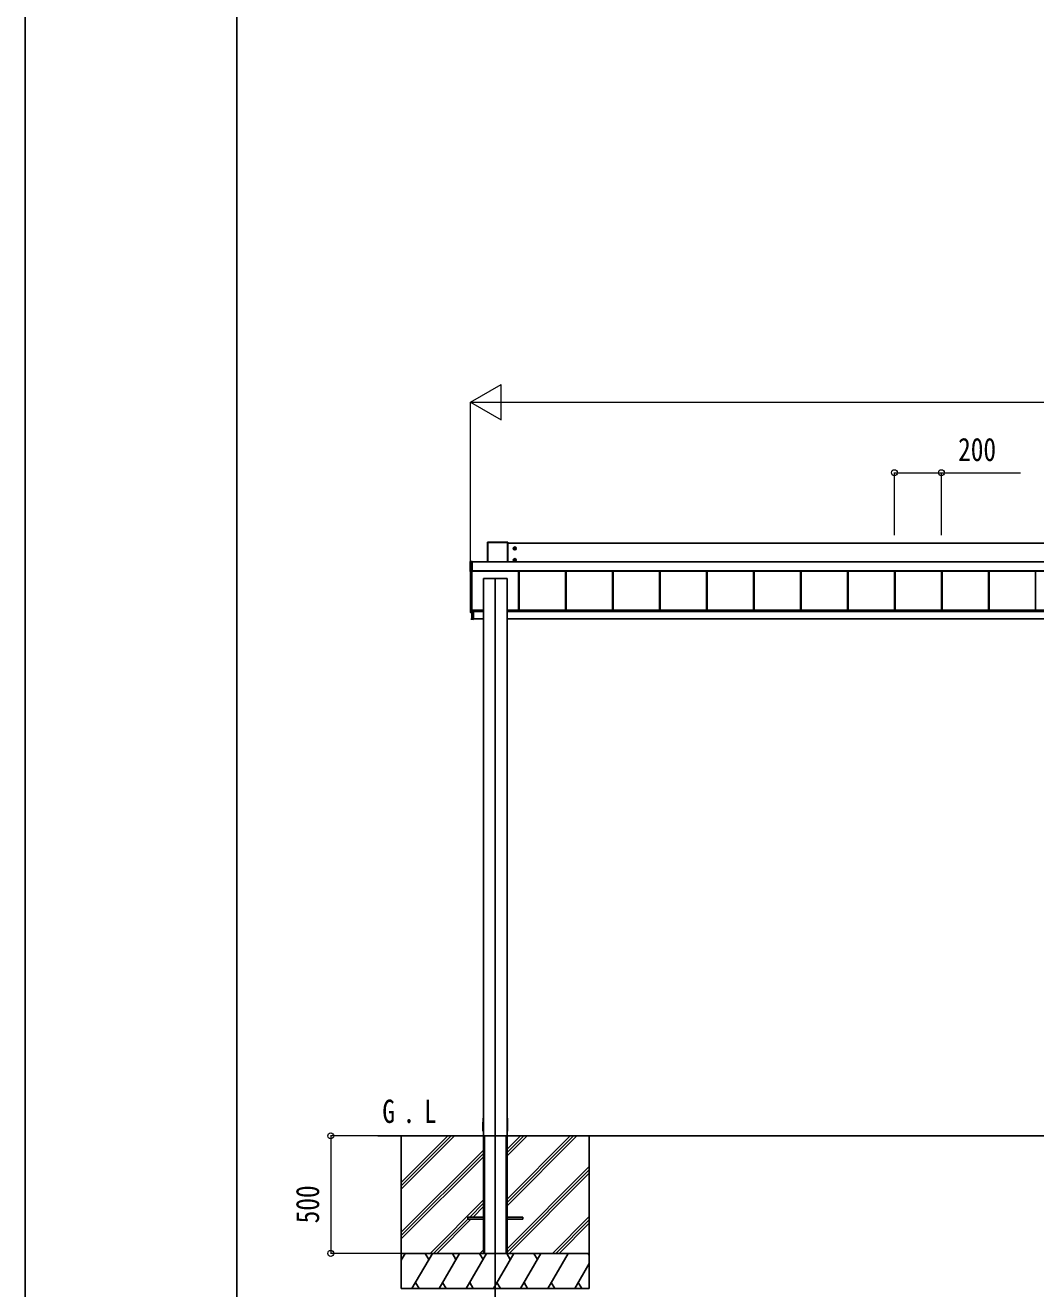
# Model space of a CAD drawing. Units: millimetres, scale not verified. Extents: x -12615 to 12615, y -8910 to 8910.
# Drawn here: x -12615 to -8315, y -5376 to 0 of the extents above; entities that cross this region are included whole.
import ezdxf
from ezdxf.enums import TextEntityAlignment as Align

# ---------------------------------------------------------------- set-up
doc = ezdxf.new("R2010")
doc.units = ezdxf.units.MM
doc.header["$LTSCALE"] = 30
for name, color, linetype in [('0-2_USER1', 3, 'Continuous'), ('0-3_YKK_11', 7, 'Continuous'), ('0-4_YKK_11E', 7, 'Continuous'), ('0-5_YKK_12', 2, 'Continuous'), ('0-6_YKK_A1', 4, 'Continuous'), ('0-8_YKK_ZWAK', 7, 'Continuous')]:
    doc.layers.add(name, color=color, linetype=linetype)
doc.layers.add('0-7_YKK_D', color=6, linetype='Continuous', lineweight=18)
doc.styles.add('ＭＳ ゴシック', font='')
doc.styles.get('ＭＳ ゴシック').set_extended_font_data('MS Gothic')

msp = doc.modelspace()

# ---------------------------------------------------------------- linework, layer by layer
at = {"layer": '0-3_YKK_11'}
for p, q in [((-10647.94, -2282.31), (-10647.94, -2200.15)), ((-10562.44, -2199.65), (-10647.44, -2199.65)), ((-10561.94, -2200.15), (-10561.94, -2282.31)), ((-10561.94, -2203.87), (-5467.94, -2203.87)), ((-10524.69, -2225.61), (-10539.19, -2225.61)), ((-10531.94, -2218.36), (-10531.94, -2232.86)), ((-10531.18, -2223.33), (-10531.18, -2222.61)), ((-10721.44, -2323.51), (-10721.44, -2281.53)), ((-10715.24, -2281.03), (-10720.94, -2281.03)), ((-10713.44, -2281.08), (-10714.64, -2281.08)), ((-10714.64, -2281.08), (-10714.64, -2281.08)), ((-10713.44, -2281.08), (-10713.44, -2281.08)), ((-10713.44, -2282.31), (-5316.44, -2282.31)), ((-10524.69, -2275.58), (-10539.19, -2275.58)), ((-10531.94, -2268.33), (-10531.94, -2282.83)), ((-10531.18, -2273.3), (-10531.18, -2272.58)), ((-10720.94, -2324.01), (-10715.24, -2324.01)), ((-10714.64, -2323.83), (-10713.44, -2323.83)), ((-10714.64, -2323.83), (-10714.64, -2323.83)), ((-10713.44, -2322.42), (-5316.44, -2322.42)), ((-10713.44, -2323.83), (-10713.44, -2323.83)), ((-10664.94, -2354.01), (-10664.94, -2354.3)), ((-10662.74, -2354), (-10664.64, -2354)), ((-10662.44, -2354.3), (-10662.44, -2354.01)), ((-10662.44, -2354.21), (-10661.44, -2354.21)), ((-10660.94, -2354.3), (-10660.94, -2354.23)), ((-10568.94, -2354.3), (-10568.94, -2354.23)), ((-10568.44, -2354.21), (-10567.44, -2354.21)), ((-10567.44, -2354.3), (-10567.44, -2354.01)), ((-10567.14, -2354), (-10565.24, -2354)), ((-10564.94, -2354.01), (-10564.94, -2354.3)), ((-10516.44, -2488.65), (-10516.44, -2322.42)), ((-10516.04, -2487.7), (-10516.04, -2322.42)), ((-10513.44, -2488.65), (-10513.44, -2322.42)), ((-10316.44, -2488.65), (-10316.44, -2322.42)), ((-10313.84, -2488.65), (-10313.84, -2322.42)), ((-10313.44, -2488.65), (-10313.44, -2322.42)), ((-10116.44, -2488.65), (-10116.44, -2322.42)), ((-10113.84, -2488.65), (-10113.84, -2322.42)), ((-10113.44, -2488.65), (-10113.44, -2322.42)), ((-9916.44, -2488.65), (-9916.44, -2322.42)), ((-9913.84, -2488.65), (-9913.84, -2322.42)), ((-9913.44, -2488.65), (-9913.44, -2322.42)), ((-9716.44, -2488.65), (-9716.44, -2322.42)), ((-9713.84, -2488.65), (-9713.84, -2322.42)), ((-9713.44, -2488.65), (-9713.44, -2322.42)), ((-9516.44, -2488.65), (-9516.44, -2322.42)), ((-9513.84, -2488.65), (-9513.84, -2322.42)), ((-9513.44, -2488.65), (-9513.44, -2322.42)), ((-9316.44, -2488.65), (-9316.44, -2322.42)), ((-9313.84, -2488.65), (-9313.84, -2322.42)), ((-9313.44, -2488.65), (-9313.44, -2322.42)), ((-9116.44, -2488.65), (-9116.44, -2322.42)), ((-9113.84, -2488.65), (-9113.84, -2322.42)), ((-9113.44, -2488.65), (-9113.44, -2322.42)), ((-8916.44, -2488.65), (-8916.44, -2322.42)), ((-8913.84, -2488.65), (-8913.84, -2322.42)), ((-8913.44, -2488.65), (-8913.44, -2322.42)), ((-8716.44, -2488.65), (-8716.44, -2322.42)), ((-8713.84, -2488.65), (-8713.84, -2322.42)), ((-8713.44, -2488.65), (-8713.44, -2322.42)), ((-8516.44, -2488.65), (-8516.44, -2322.42)), ((-8513.84, -2488.65), (-8513.84, -2322.42)), ((-8513.44, -2488.65), (-8513.44, -2322.42)), ((-8316.44, -2488.65), (-8316.44, -2322.42)), ((-10720.94, -2497.47), (-10720.47, -2497.96)), ((-10720.47, -2498.21), (-10720.47, -2498.21)), ((-10714.44, -2526.88), (-10714.44, -2493.79)), ((-10714.13, -2493.49), (-10714.13, -2493.49)), ((-10713.94, -2490.71), (-10713.94, -2493.29)), ((-10713.94, -2493.31), (-10713.94, -2493.29)), ((-10707.94, -2493.52), (-10664.94, -2493.52)), ((-10564.94, -2488.65), (-5464.94, -2488.65)), ((-10564.94, -2493.52), (-5464.94, -2493.52)), ((-10565.24, -4725), (-10664.64, -4725)), ((-10662.44, -5225), (-10662.44, -4725)), ((-10660.94, -5225), (-10660.94, -4725)), ((-10568.94, -5225), (-10568.94, -4725)), ((-10567.44, -5225), (-10567.44, -4725))]:
    msp.add_line(p, q, dxfattribs=at)
for points in [[(-10536.94, -2222.72), (-10536.94, -2228.5), (-10531.94, -2231.38), (-10526.94, -2228.5), (-10526.94, -2222.72), (-10531.94, -2219.84)], [(-10536.94, -2272.69), (-10536.94, -2278.47), (-10531.94, -2281.35), (-10526.94, -2278.47), (-10526.94, -2272.69), (-10531.94, -2269.81)]]:
    msp.add_lwpolyline(points, close=True, dxfattribs=at)
for points in [[(-10534.22, -2224.85), (-10534.94, -2224.85), (-10534.94, -2226.37), (-10534.22, -2226.37)], [(-10531.18, -2222.61), (-10532.7, -2222.61), (-10532.7, -2223.33)], [(-10532.7, -2227.89), (-10532.7, -2228.61), (-10531.18, -2228.61), (-10531.18, -2227.89)], [(-10529.66, -2226.37), (-10528.94, -2226.37), (-10528.94, -2224.85), (-10529.66, -2224.85)], [(-10713.44, -2323.83), (-10713.44, -2323.28), (-10713.44, -2322.77), (-10713.44, -2281.71), (-10713.44, -2281.23), (-10713.44, -2281.08)], [(-10534.22, -2274.82), (-10534.94, -2274.82), (-10534.94, -2276.34), (-10534.22, -2276.34)], [(-10531.18, -2272.58), (-10532.7, -2272.58), (-10532.7, -2273.3)], [(-10532.7, -2277.86), (-10532.7, -2278.58), (-10531.18, -2278.58), (-10531.18, -2277.86)], [(-10529.66, -2276.34), (-10528.94, -2276.34), (-10528.94, -2274.82), (-10529.66, -2274.82)], [(-10714.94, -2323.84), (-10714.94, -2496.98), (-10719.44, -2496.98), (-10719.94, -2496.48)], [(-10714.44, -2497.33), (-10719.94, -2497), (-10719.94, -2496.43), (-10719.94, -2324.01)], [(-10564.94, -5225), (-10564.94, -4721), (-10564.94, -2354.3), (-10565.24, -2354.3), (-10664.64, -2354.3), (-10664.94, -2354.3), (-10664.94, -4721), (-10664.94, -5225)], [(-10719.94, -2455.88), (-10720.94, -2455.94), (-10720.94, -2497.47), (-10720.94, -2498.18), (-10714.44, -2498.59)], [(-10720.47, -2497.96), (-10714.76, -2498.31), (-10714.44, -2498.01)], [(-10719.05, -2526.88), (-10707.94, -2527.56), (-10707.94, -2527.26), (-10707.94, -2493.78), (-10707.94, -2493.48)], [(-10714.94, -2487.96), (-10714.64, -2488.26), (-10711.44, -2488.26), (-10711.44, -2488.65)], [(-10714.44, -2488.26), (-10714.44, -2490.21), (-10714.44, -2493.79), (-10714.14, -2493.49)], [(-10714.14, -2493.49), (-10714.14, -2493.49), (-10714.14, -2493.49)], [(-10714.14, -2493.49), (-10714.13, -2493.49), (-10714.12, -2493.49)], [(-10714.13, -2493.49), (-10714.12, -2493.49), (-10707.94, -2493.48), (-10707.94, -2493.28), (-10707.94, -2488.99), (-10712.94, -2489), (-10712.94, -2488.26)], [(-10711.94, -2488.99), (-10711.94, -2488.94), (-10711.94, -2488.65), (-10664.94, -2488.65)], [(-10707.94, -2525), (-10665.79, -2525), (-10665.31, -2525), (-10664.94, -2525)], [(-10665.81, -2525), (-10665.96, -2527.5), (-10665.44, -2527.5), (-10664.94, -2527.5)], [(-10564.94, -2525), (-10564.57, -2525), (-10564.09, -2525), (-5465.79, -2525), (-5465.31, -2525), (-5464.94, -2525)], [(-10564.94, -2527.5), (-10564.44, -2527.5), (-10563.92, -2527.5), (-10564.07, -2525)], [(-10664.94, -4650.5), (-10666.67, -4650.5), (-10667.17, -4650.5), (-10667.44, -4681.7), (-10667.24, -4705), (-10666.74, -4705), (-10664.94, -4705)], [(-10564.94, -4705), (-10563.14, -4705), (-10562.64, -4705), (-10562.44, -4681.7), (-10562.71, -4650.5), (-10563.21, -4650.5), (-10564.94, -4650.5)]]:
    msp.add_lwpolyline(points, dxfattribs=at)
for centre, radius in [((-10531.94, -2225.61), 6.25), ((-10531.94, -2225.61), 5), ((-10531.94, -2275.58), 6.25), ((-10531.94, -2275.58), 5)]:
    msp.add_circle(centre, radius, dxfattribs=at)
for centre, radius, start, end in [((-10531.94, -2225.61), 5.58, 153.74848, 206.25152), ((-10531.94, -2225.61), 5.58, 93.74848, 146.25152), ((-10531.94, -2225.61), 5.58, 213.74848, 266.25152), ((-10534.22, -2223.33), 1.52, 270, 0), ((-10534.22, -2227.89), 1.52, 0, 90), ((-10531.94, -2225.61), 5.58, 33.74848, 86.25152), ((-10531.94, -2225.61), 5.58, 273.74848, 326.25152), ((-10529.66, -2223.33), 1.52, 180, 270), ((-10529.66, -2227.89), 1.52, 90, 180), ((-10531.94, -2225.61), 5.58, 333.74848, 26.25152), ((-10715.06, -2279.33), 1.74, 265.66516, 269.50049), ((-10531.94, -2275.58), 5.58, 153.74848, 206.25152), ((-10531.94, -2275.58), 5.58, 93.74848, 146.25152), ((-10531.94, -2275.58), 5.58, 213.74848, 266.25152), ((-10534.22, -2273.3), 1.52, 270, 0), ((-10534.22, -2277.86), 1.52, 0, 90), ((-10531.94, -2275.58), 5.58, 33.74848, 86.25152), ((-10531.94, -2275.58), 5.58, 273.74848, 326.25152), ((-10529.66, -2273.3), 1.52, 180, 270), ((-10529.66, -2277.86), 1.52, 90, 180), ((-10531.94, -2275.58), 5.58, 333.74848, 26.25152), ((-10714.73, -2326.54), 2.71, 88.10375, 98.40666)]:
    msp.add_arc(centre, radius, start, end, dxfattribs=at)
for centre, major_axis, ratio, start_param, end_param in [((-10647.44, -2200.15), (0.382, -0.325), 0.996231, 2.2770247, 3.8440941), ((-10562.44, -2200.15), (0.382, 0.325), 0.996231, 5.5806839, 7.1477533), ((-10720.94, -2281.53), (0.382, -0.325), 0.996231, 2.2770247, 3.8440941), ((-10714.64, -2281.07), (0.6, 0), 0.026226, 3.8726279, 4.712389), ((-10720.94, -2323.51), (0.382, 0.325), 0.996231, 2.4390913, 4.0061606), ((-10715.24, -2323.71), (0, 0.3), 0.998743, 3.1415927, 4.2299164), ((-10664.64, -2354.01), (0.3, 0), 0.034921, 1.5707963, 3.1415927), ((-10662.74, -2354.01), (0.3, 0), 0.034921, 6.2831853, 7.8539816), ((-10661.44, -2354.23), (0.5, 0), 0.034921, 6.2831853, 7.8539816), ((-10568.44, -2354.23), (0.5, 0), 0.034921, 1.5707963, 3.1415927), ((-10567.14, -2354.01), (0.3, 0), 0.034921, 1.5707963, 3.1415927), ((-10565.24, -2354.01), (0.3, 0), 0.034921, 6.2831853, 7.8539816), ((-10714.14, -2490.71), (0.108, 0.169), 0.994155, 5.2849907, 6.855787), ((-10714.14, -2493.29), (-0.145, 0.15), 0.921201, 2.3686772, 3.9027669)]:
    msp.add_ellipse(centre, major_axis=major_axis, ratio=ratio, start_param=start_param, end_param=end_param, dxfattribs=at)
at = {"layer": '0-4_YKK_11E'}
for p, q in [((-10647.1, -2200.28), (-10647.1, -2282.31)), ((-10721.44, -2281.53), (-10720.98, -2281.73)), ((-10720.98, -2281.73), (-10720.48, -2281.23)), ((-10720.48, -2281.23), (-10713.44, -2281.23)), ((-10720.48, -2281.71), (-10713.44, -2281.71)), ((-10715.24, -2281.07), (-10715.24, -2281.03)), ((-10714.64, -2281.08), (-10713.44, -2281.08)), ((-10713.44, -2282.79), (-5316.44, -2282.79)), ((-10720.48, -2322.77), (-10713.44, -2322.77)), ((-10713.44, -2323.83), (-10714.64, -2323.83)), ((-10713.44, -2321.76), (-5316.44, -2321.76)), ((-10713.44, -2322.28), (-5316.44, -2322.28)), ((-5316.44, -2322.42), (-10713.44, -2322.42)), ((-10664.64, -2354), (-10664.64, -2354.3)), ((-10662.74, -2354.3), (-10662.74, -2354)), ((-10661.44, -2354.21), (-10661.44, -2354.3)), ((-10568.44, -2354.3), (-10568.44, -2354.21)), ((-10567.14, -2354.3), (-10567.14, -2354)), ((-10565.24, -2354), (-10565.24, -2354.3)), ((-10720.47, -2498.21), (-10720.94, -2497.71)), ((-10720.47, -2498.21), (-10720.47, -2497.96)), ((-10714.44, -2498.59), (-10720.47, -2498.21)), ((-10714.44, -2498.06), (-10714.76, -2498.36)), ((-10714.76, -2498.36), (-10714.76, -2498.31)), ((-10714.14, -2493.79), (-10707.94, -2493.78)), ((-10707.94, -2493.28), (-10713.66, -2493.29)), ((-10707.94, -2490.65), (-10664.94, -2490.65)), ((-10564.94, -2490.65), (-5464.94, -2490.65)), ((-10564.44, -2527.18), (-10564.57, -2525)), ((-10714.16, -2526.88), (-10707.94, -2527.26)), ((-10664.94, -2527.18), (-10665.44, -2527.18))]:
    msp.add_line(p, q, dxfattribs=at)
for points in [[(-10647.94, -2200.15), (-10647.6, -2200.29), (-10647.6, -2282.31)], [(-10562.78, -2200.28), (-10647.1, -2200.28), (-10647.1, -2199.79), (-10647.6, -2200.29)], [(-10647.44, -2199.65), (-10647.1, -2199.79), (-10562.78, -2199.79), (-10562.44, -2199.65)], [(-10562.78, -2282.31), (-10562.78, -2200.28), (-10562.78, -2199.79), (-10562.28, -2200.29)], [(-10562.28, -2282.31), (-10562.28, -2200.29), (-10561.94, -2200.15)], [(-10720.98, -2281.73), (-10720.98, -2322.79), (-10721.44, -2323.51)], [(-10720.94, -2281.03), (-10720.48, -2281.23), (-10720.48, -2281.71), (-10720.48, -2322.77), (-10720.48, -2323.28), (-10720.94, -2324.01)], [(-10715.14, -2281.08), (-10715.18, -2281.07), (-10715.24, -2281.07)], [(-10713.44, -2323.28), (-10720.48, -2323.28), (-10720.98, -2322.79)], [(-10715.24, -2324.01), (-10715.24, -2323.89), (-10715.1, -2323.86)], [(-10714.44, -2493.79), (-10714.16, -2493.79), (-10714.16, -2526.88), (-10719.05, -2526.88)], [(-10714.16, -2488.26), (-10714.16, -2490.21), (-10714.44, -2490.21), (-10714.14, -2490.51), (-10714.14, -2493.49)], [(-10713.94, -2493.29), (-10713.66, -2493.29), (-10713.66, -2490.71), (-10713.94, -2490.71)], [(-10665.44, -2527.5), (-10665.44, -2527.18), (-10665.31, -2525)], [(-10564.94, -2527.18), (-10564.44, -2527.18), (-10564.44, -2527.5)]]:
    msp.add_lwpolyline(points, dxfattribs=at)
for centre, radius, start, end in [((-10647.22, -2204.39), 4.12, 88.40447, 95.35624), ((-10562.66, -2204.39), 4.12, 84.64376, 91.59553), ((-10720.6, -2285.83), 4.12, 88.40447, 95.35624), ((-10720.6, -2326.89), 4.12, 88.40447, 95.35624), ((-10712.81, -2490.28), 1.35, 177.08798, 189.90325), ((-10712.94, -2493.72), 1.22, 169.53624, 183.72385), ((-10712.93, -2493.67), 1.21, 171.62247, 185.82998), ((-10712.89, -2493.72), 1.25, 169.72631, 183.54265), ((-10713.73, -2495.28), 1.98, 88.04873, 96.20074), ((-10712.93, -2527.03), 1.24, 173.06854, 186.93146)]:
    msp.add_arc(centre, radius, start, end, dxfattribs=at)
for centre, major_axis, ratio, start_param, end_param in [((-10714.64, -2281.07), (0.6, 0), 0.026226, 3.1415927, 3.8726279), ((-10714.64, -2323.89), (0.6, 0), 0.096025, 1.5707963, 3.1415927), ((-10714.16, -2498.39), (0.6, -0.037), 0.034769, 3.1437205, 4.2258199), ((-10714.16, -2490.71), (0.301, 0.4), 0.997782, 5.3593221, 6.9301184), ((-10714.16, -2493.29), (0.301, 0.4), 0.997782, 3.7885257, 3.8252324), ((-10714.14, -2493.29), (0.482, -0.007), 0.414889, 4.7553012, 6.2893908), ((-10713.64, -2493.29), (0.001, 0.2), 0.09157, 1.5714198, 1.6062613), ((-10665.44, -2527.2), (0.5, -0.018), 0.036539, 1.5736281, 3.1406975), ((-10564.44, -2527.2), (0.5, 0.018), 0.036539, 0.0008951, 1.5679645)]:
    msp.add_ellipse(centre, major_axis=major_axis, ratio=ratio, start_param=start_param, end_param=end_param, dxfattribs=at)
at = {"layer": '0-5_YKK_12'}
msp.add_line((-10614.94, -5475), (-10614.94, -2351.8), dxfattribs=at)
at = {"layer": '0-6_YKK_A1'}
for p, q in [((-10664.94, -4725), (-11114.94, -4725)), ((-11014.94, -4725), (-11014.94, -5375)), ((-11014.94, -4951.63), (-10788.31, -4725)), ((-11014.94, -4923.35), (-10816.59, -4725)), ((-11014.94, -4937.49), (-10802.51, -4725.06)), ((-10664.94, -4725), (-10664.64, -4725)), ((-10664.94, -4725), (-10664.94, -5225)), ((-10564.94, -4725), (-10564.94, -5225)), ((-4914.94, -4725), (-10564.94, -4725)), ((-10564.94, -4810), (-10479.94, -4725)), ((-10564.94, -4795.86), (-10494.08, -4725)), ((-10564.94, -4781.71), (-10508.23, -4725)), ((-10564.94, -5022.13), (-10267.85, -4725.04)), ((-10564.94, -5007.99), (-10281.99, -4725.04)), ((-10564.94, -4993.85), (-10296.13, -4725.04)), ((-10214.94, -4725), (-10214.94, -5375)), ((-11014.94, -5135.48), (-10664.94, -4785.48)), ((-11014.94, -5149.62), (-10664.94, -4799.62)), ((-11014.94, -5163.76), (-10664.94, -4813.76)), ((-10564.94, -5205.98), (-10214.94, -4855.98)), ((-10564.94, -5220.12), (-10214.94, -4870.12)), ((-10555.68, -5225), (-10214.94, -4884.26)), ((-10892.33, -5225), (-10664.94, -4997.61)), ((-10723.69, -5070.5), (-10664.94, -5011.75)), ((-10709.55, -5070.5), (-10664.94, -5025.9)), ((-10878.19, -5225), (-10732.44, -5079.25)), ((-10864.05, -5225), (-10718.55, -5079.5)), ((-10732.44, -5070.5), (-10732.44, -5079.5)), ((-10664.94, -5070.5), (-10732.44, -5070.5)), ((-10664.94, -5079.5), (-10732.44, -5079.5)), ((-10564.94, -5070.5), (-10497.44, -5070.5)), ((-10564.94, -5079.5), (-10497.44, -5079.5)), ((-10497.44, -5070.5), (-10497.44, -5079.5)), ((-10371.83, -5225), (-10214.94, -5068.11)), ((-10357.69, -5225), (-10214.94, -5082.25)), ((-10343.55, -5225), (-10214.94, -5096.39)), ((-10680.2, -5225), (-10664.94, -5209.74)), ((-10214.94, -5225), (-11014.94, -5225)), ((-11014.94, -5253.94), (-10998.23, -5225)), ((-10214.94, -5225), (-11014.94, -5225)), ((-11013.23, -5250.98), (-11014.94, -5248.02)), ((-10969.36, -5375), (-10882.76, -5225)), ((-10897.76, -5250.98), (-10912.76, -5225)), ((-10853.89, -5375), (-10767.29, -5225)), ((-10782.29, -5250.98), (-10797.29, -5225)), ((-10738.42, -5375), (-10651.82, -5225)), ((-10666.82, -5250.98), (-10681.82, -5225)), ((-10664.94, -5225), (-10564.94, -5225)), ((-10622.95, -5375), (-10536.35, -5225)), ((-10551.35, -5250.98), (-10566.35, -5225)), ((-10507.48, -5375), (-10420.88, -5225)), ((-10435.88, -5250.98), (-10450.88, -5225)), ((-10392.01, -5375), (-10305.41, -5225)), ((-10214.94, -5233.66), (-10219.94, -5225)), ((-10276.54, -5375), (-10214.94, -5268.3)), ((-11014.94, -5375), (-10214.94, -5375)), ((-10954.37, -5349.02), (-10939.37, -5375)), ((-10838.9, -5349.02), (-10823.9, -5375)), ((-10723.43, -5349.02), (-10708.43, -5375)), ((-10607.95, -5349.02), (-10592.95, -5375)), ((-10492.49, -5349.02), (-10477.49, -5375)), ((-10377.01, -5349.02), (-10362.02, -5375)), ((-10261.54, -5349.02), (-10246.55, -5375))]:
    msp.add_line(p, q, dxfattribs=at)
msp.add_lwpolyline([(-10664.64, -4725), (-10565.24, -4725), (-10564.94, -4725)], dxfattribs=at)
at = {"layer": '0-7_YKK_D'}
for p, q in [((-10719.94, -1603.87), (-10590.04, -1528.87)), ((-10590.04, -1678.87), (-10590.04, -1528.87)), ((-10719.94, -2323.01), (-10719.94, -1602.87)), ((-10719.94, -1603.87), (-10590.04, -1678.87)), ((-10719.94, -1603.87), (-10460.13, -1603.87)), ((-10569.94, -1603.87), (-5459.94, -1603.87)), ((-8916.44, -2168.71), (-8916.44, -1902.87)), ((-8716.44, -2168.71), (-8716.44, -1902.87)), ((-11115.94, -4725), (-11315.94, -4725)), ((-11314.94, -4725), (-11314.94, -5225)), ((-11015.94, -5225), (-11315.94, -5225))]:
    msp.add_line(p, q, dxfattribs=at)
msp.add_lwpolyline([(-8916.44, -1903.87), (-8716.44, -1903.87), (-8380.64, -1903.87)], dxfattribs=at)
for centre in [(-8916.44, -1903.87), (-8716.44, -1903.87), (-11314.94, -4725), (-11314.94, -5225)]:
    msp.add_circle(centre, 12.75, dxfattribs=at)
at = {"layer": '0-8_YKK_ZWAK'}
msp.add_line((-11714.94, -7575), (-11714.94, 8325), dxfattribs=at)
msp.add_lwpolyline([(-12615, -8910), (12615, -8910), (12615, 8910), (-12615, 8910)], close=True, dxfattribs=at)

# ---------------------------------------------------------------- texts
at = {"layer": '0-2_USER1', "style": 'ＭＳ ゴシック', "width": 0.8}
for s, p in [('G', (-11095.47, -4699.69)), ('L', (-10918.16, -4699.69)), ('.', (-11009.07, -4699.69))]:
    msp.add_text(s, height=98.97, dxfattribs=at).set_placement(p, align=Align.BOTTOM_LEFT)
at = {"layer": '0-7_YKK_D', "style": 'ＭＳ ゴシック', "width": 0.8}
msp.add_text('200', height=98.97, dxfattribs=at).set_placement((-8645.44, -1883.87), align=Align.BOTTOM_LEFT)
msp.add_text('500', height=98.97, rotation=90, dxfattribs=at).set_placement((-11334.94, -5097.4), align=Align.BOTTOM_LEFT)

doc.saveas('drawing.dxf')
